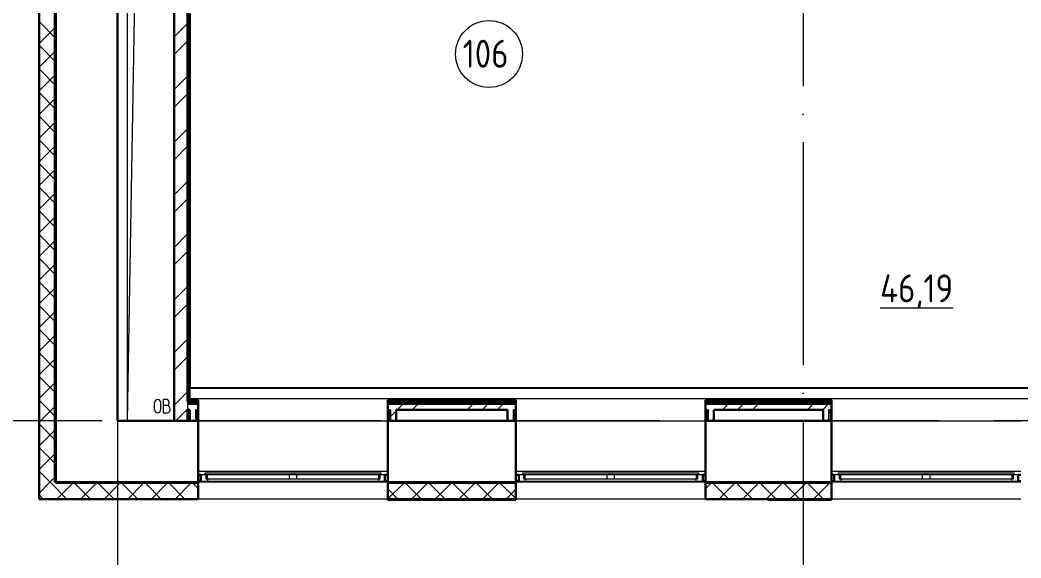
# Model space of a CAD drawing. Header units: millimetres. Extents: x -88595 to 880822, y -1054509 to -148035.
# Drawn here: x 145590 to 154568, y -284080 to -279259 of the extents above; entities that cross this region are included whole.
import ezdxf

# ---------------------------------------------------------------- set-up
doc = ezdxf.new("R2010")
doc.units = ezdxf.units.MM
doc.linetypes.add('ADSK_Линия сетки', pattern=[25, 20, -2.5, 0, -2.5])
for name, color, linetype, lineweight in [('_ Окна', 7, 'Continuous', 30), ('Марки помещений', 7, 'Continuous', 20), ('Оборудование', 7, 'Continuous', 18), ('Ограждение', 7, 'Continuous', 9), ('Окна', 7, 'Continuous', 9), ('Оси', 7, 'Continuous', 9), ('Перекрытие', 7, 'Continuous', 18), ('Стены внутренние', 7, 'Continuous', 18), ('Стены наружные', 7, 'Continuous', 18), ('Стены штриховка', 7, 'Continuous', 9)]:
    doc.layers.add(name, color=color, linetype=linetype, lineweight=lineweight)
doc.styles.add('GOST Common_3', font='GOST_Common.ttf', dxfattribs={"width": 0.9, "height": 2.5})
pattern_1 = [(180, (215928.69, 665702.34), (-1e-14, -100), [])]

# ---------------------------------------------------------------- blocks, each defined once
blk = doc.blocks.new('1 этаж')
at = {"layer": 'Стены наружные', "lineweight": 9}
h = blk.add_hatch(dxfattribs=at)
h.set_pattern_fill('FP_41', color=256, style=0, pattern_type=2)
h.set_pattern_definition(pattern_1)
h.paths.add_polyline_path([(182042.7, 644902.6), (183317.7, 644902.6), (183317.7, 644912.6), (182042.7, 644912.6)])
h.paths.add_polyline_path([(250165.9, 644902.6), (250742.7, 644902.6), (250742.7, 644912.6), (249457.7, 644912.6), (249457.7, 644902.6)])
h.paths.add_polyline_path([(185017.7, 644902.6), (186167.7, 644902.6), (186167.7, 644912.6), (185017.7, 644912.6)])
h.paths.add_polyline_path([(247295.7, 644902.6), (247757.7, 644902.6), (247757.7, 644912.6), (246657.7, 644912.6), (246657.7, 644902.6)])
h.paths.add_polyline_path([(187867.7, 644902.6), (188997.7, 644902.6), (188997.7, 644912.6), (187867.7, 644912.6)])
h.paths.add_polyline_path([(244425.5, 644902.6), (244957.7, 644902.6), (244957.7, 644912.6), (243882.7, 644912.6), (243882.7, 644902.6)])
h.paths.add_polyline_path([(190697.7, 644902.6), (191807.7, 644902.6), (191807.7, 644912.6), (190697.7, 644912.6)])
h.paths.add_polyline_path([(242182.7, 644902.6), (242182.7, 644912.6), (241087.7, 644912.6), (241087.7, 644902.6), (241555.3, 644902.6)])
h.paths.add_polyline_path([(193507.7, 644902.6), (194597.7, 644902.6), (194597.7, 644912.6), (193507.7, 644912.6)])
h.paths.add_polyline_path([(239387.7, 644902.6), (239387.7, 644912.6), (238282.7, 644912.6), (238282.7, 644902.6), (238685.1, 644902.6)])
h.paths.add_polyline_path([(196297.7, 644902.6), (197427.7, 644902.6), (197427.7, 644912.6), (196297.7, 644912.6)])
h.paths.add_polyline_path([(236532.5, 644902.6), (236582.7, 644902.6), (236582.7, 644912.6), (235502.7, 644912.6), (235502.7, 644902.6), (235814.9, 644902.6)])
h.paths.add_polyline_path([(199127.7, 644902.6), (200247.7, 644902.6), (200247.7, 644912.6), (199127.7, 644912.6)])
h.paths.add_polyline_path([(233802.7, 644902.6), (233802.7, 644912.6), (232727.7, 644912.6), (232727.7, 644902.6), (233662.3, 644902.6)])
h.paths.add_polyline_path([(201947.7, 644902.6), (203017.7, 644902.6), (203017.7, 644912.6), (201947.7, 644912.6)])
h.paths.add_polyline_path([(230792.1, 644902.6), (231027.7, 644902.6), (231027.7, 644912.6), (229927.7, 644912.6), (229927.7, 644902.6), (230074.5, 644902.6)])
h.paths.add_polyline_path([(204717.7, 644902.6), (205817.7, 644902.6), (205817.7, 644912.6), (204717.7, 644912.6)])
h.paths.add_polyline_path([(228227.7, 644902.6), (228227.7, 644912.6), (227127.7, 644912.6), (227127.7, 644902.6), (227921.9, 644902.6)])
h.paths.add_polyline_path([(207517.7, 644902.6), (208647.7, 644902.6), (208647.7, 644912.6), (207517.7, 644912.6)])
h.paths.add_polyline_path([(225427.7, 644902.6), (225427.7, 644912.6), (224347.7, 644912.6), (224347.7, 644902.6), (225051.7, 644902.6)])
h.paths.add_polyline_path([(222181.5, 644902.6), (222647.7, 644902.6), (222647.7, 644912.6), (221547.7, 644912.6), (221547.7, 644902.6), (221549.7, 644902.6)])
h.paths.add_polyline_path([(210347.7, 644902.6), (211457.7, 644902.6), (211457.7, 644912.6), (210347.7, 644912.6)])
h.paths.add_polyline_path([(219845.7, 644902.6), (219847.7, 644902.6), (219847.7, 644912.6), (218807.7, 644912.6), (218808.7, 644902.6), (219670.1, 644902.6)])
h.paths.add_polyline_path([(213157.7, 644902.6), (214267.7, 644902.6), (214267.7, 644912.6), (213157.7, 644912.6)])
h.paths.add_polyline_path([(217107.7, 644902.6), (217107.7, 644912.6), (215967.7, 644912.6), (215968.7, 644902.6), (216957.7, 644902.6)])
h = blk.add_hatch(dxfattribs=at)
h.set_pattern_fill('FP_42', color=256, style=0, pattern_type=2)
h.set_pattern_definition(pattern_1)
h.paths.add_polyline_path([(182042.7, 644902.6), (183317.7, 644902.6), (183317.7, 644912.6), (182042.7, 644912.6)])
h.paths.add_polyline_path([(250166.6, 644902.6), (250742.7, 644902.6), (250742.7, 644912.6), (249457.7, 644912.6), (249457.7, 644902.6)])
h.paths.add_polyline_path([(185017.7, 644902.6), (186167.7, 644902.6), (186167.7, 644912.6), (185017.7, 644912.6)])
h.paths.add_polyline_path([(247296.4, 644902.6), (247757.7, 644902.6), (247757.7, 644912.6), (246657.7, 644912.6), (246657.7, 644902.6)])
h.paths.add_polyline_path([(187867.7, 644902.6), (188997.7, 644902.6), (188997.7, 644912.6), (187867.7, 644912.6)])
h.paths.add_polyline_path([(244426.2, 644902.6), (244957.7, 644902.6), (244957.7, 644912.6), (243882.7, 644912.6), (243882.7, 644902.6)])
h.paths.add_polyline_path([(190697.7, 644902.6), (191807.7, 644902.6), (191807.7, 644912.6), (190697.7, 644912.6)])
h.paths.add_polyline_path([(242182.7, 644902.6), (242182.7, 644912.6), (241087.7, 644912.6), (241087.7, 644902.6), (241556, 644902.6)])
h.paths.add_polyline_path([(193507.7, 644902.6), (194597.7, 644902.6), (194597.7, 644912.6), (193507.7, 644912.6)])
h.paths.add_polyline_path([(239387.7, 644902.6), (239387.7, 644912.6), (238282.7, 644912.6), (238282.7, 644902.6), (238685.8, 644902.6)])
h.paths.add_polyline_path([(196297.7, 644902.6), (197427.7, 644902.6), (197427.7, 644912.6), (196297.7, 644912.6)])
h.paths.add_polyline_path([(236533.1, 644902.6), (236582.7, 644902.6), (236582.7, 644912.6), (235502.7, 644912.6), (235502.7, 644902.6), (235815.6, 644902.6)])
h.paths.add_polyline_path([(199127.7, 644902.6), (200247.7, 644902.6), (200247.7, 644912.6), (199127.7, 644912.6)])
h.paths.add_polyline_path([(233802.7, 644902.6), (233802.7, 644912.6), (232727.7, 644912.6), (232727.7, 644902.6), (233662.9, 644902.6)])
h.paths.add_polyline_path([(201947.7, 644902.6), (203017.7, 644902.6), (203017.7, 644912.6), (201947.7, 644912.6)])
h.paths.add_polyline_path([(230792.7, 644902.6), (231027.7, 644902.6), (231027.7, 644912.6), (229927.7, 644912.6), (229927.7, 644902.6), (230075.2, 644902.6)])
h.paths.add_polyline_path([(204717.7, 644902.6), (205817.7, 644902.6), (205817.7, 644912.6), (204717.7, 644912.6)])
h.paths.add_polyline_path([(228227.7, 644902.6), (228227.7, 644912.6), (227127.7, 644912.6), (227127.7, 644902.6), (227922.5, 644902.6)])
h.paths.add_polyline_path([(207517.7, 644902.6), (208647.7, 644902.6), (208647.7, 644912.6), (207517.7, 644912.6)])
h.paths.add_polyline_path([(225427.7, 644902.6), (225427.7, 644912.6), (224347.7, 644912.6), (224347.7, 644902.6), (225052.3, 644902.6)])
h.paths.add_polyline_path([(222182.1, 644902.6), (222647.7, 644902.6), (222647.7, 644912.6), (221547.7, 644912.6), (221547.7, 644902.6), (221549.7, 644902.6)])
h.paths.add_polyline_path([(210347.7, 644902.6), (211457.7, 644902.6), (211457.7, 644912.6), (210347.7, 644912.6)])
h.paths.add_polyline_path([(219845.7, 644902.6), (219847.7, 644902.6), (219847.7, 644912.6), (218807.7, 644912.6), (218808.7, 644902.6), (219670.6, 644902.6)])
h.paths.add_polyline_path([(213157.7, 644902.6), (214267.7, 644902.6), (214267.7, 644912.6), (213157.7, 644912.6)])
h.paths.add_polyline_path([(217107.7, 644902.6), (217107.7, 644912.6), (215967.7, 644912.6), (215968.7, 644902.6), (216957.7, 644902.6)])
h = blk.add_hatch(dxfattribs=at)
h.set_pattern_fill('FP_42', color=256, style=0, pattern_type=2)
h.set_pattern_definition([(180, (215928.69, 665702.34), (-1e-14, -100), [])])
h.paths.add_polyline_path([(182042.7, 644902.6), (183317.7, 644902.6), (183317.7, 644912.6), (182042.7, 644912.6)])
h.paths.add_polyline_path([(250166.6, 644902.6), (250742.7, 644902.6), (250742.7, 644912.6), (249457.7, 644912.6), (249457.7, 644902.6)])
h.paths.add_polyline_path([(185017.7, 644902.6), (186167.7, 644902.6), (186167.7, 644912.6), (185017.7, 644912.6)])
h.paths.add_polyline_path([(247296.4, 644902.6), (247757.7, 644902.6), (247757.7, 644912.6), (246657.7, 644912.6), (246657.7, 644902.6)])
h.paths.add_polyline_path([(187867.7, 644902.6), (188997.7, 644902.6), (188997.7, 644912.6), (187867.7, 644912.6)])
h.paths.add_polyline_path([(244426.2, 644902.6), (244957.7, 644902.6), (244957.7, 644912.6), (243882.7, 644912.6), (243882.7, 644902.6)])
h.paths.add_polyline_path([(190697.7, 644902.6), (191807.7, 644902.6), (191807.7, 644912.6), (190697.7, 644912.6)])
h.paths.add_polyline_path([(242182.7, 644902.6), (242182.7, 644912.6), (241087.7, 644912.6), (241087.7, 644902.6), (241556, 644902.6)])
h.paths.add_polyline_path([(193507.7, 644902.6), (194597.7, 644902.6), (194597.7, 644912.6), (193507.7, 644912.6)])
h.paths.add_polyline_path([(239387.7, 644902.6), (239387.7, 644912.6), (238282.7, 644912.6), (238282.7, 644902.6), (238685.8, 644902.6)])
h.paths.add_polyline_path([(196297.7, 644902.6), (197427.7, 644902.6), (197427.7, 644912.6), (196297.7, 644912.6)])
h.paths.add_polyline_path([(236533.1, 644902.6), (236582.7, 644902.6), (236582.7, 644912.6), (235502.7, 644912.6), (235502.7, 644902.6), (235815.6, 644902.6)])
h.paths.add_polyline_path([(199127.7, 644902.6), (200247.7, 644902.6), (200247.7, 644912.6), (199127.7, 644912.6)])
h.paths.add_polyline_path([(233802.7, 644902.6), (233802.7, 644912.6), (232727.7, 644912.6), (232727.7, 644902.6), (233662.9, 644902.6)])
h.paths.add_polyline_path([(201947.7, 644902.6), (203017.7, 644902.6), (203017.7, 644912.6), (201947.7, 644912.6)])
h.paths.add_polyline_path([(230792.7, 644902.6), (231027.7, 644902.6), (231027.7, 644912.6), (229927.7, 644912.6), (229927.7, 644902.6), (230075.2, 644902.6)])
h.paths.add_polyline_path([(204717.7, 644902.6), (205817.7, 644902.6), (205817.7, 644912.6), (204717.7, 644912.6)])
h.paths.add_polyline_path([(228227.7, 644902.6), (228227.7, 644912.6), (227127.7, 644912.6), (227127.7, 644902.6), (227922.5, 644902.6)])
h.paths.add_polyline_path([(207517.7, 644902.6), (208647.7, 644902.6), (208647.7, 644912.6), (207517.7, 644912.6)])
h.paths.add_polyline_path([(225427.7, 644902.6), (225427.7, 644912.6), (224347.7, 644912.6), (224347.7, 644902.6), (225052.3, 644902.6)])
h.paths.add_polyline_path([(222182.1, 644902.6), (222647.7, 644902.6), (222647.7, 644912.6), (221547.7, 644912.6), (221547.7, 644902.6), (221549.7, 644902.6)])
h.paths.add_polyline_path([(210347.7, 644902.6), (211457.7, 644902.6), (211457.7, 644912.6), (210347.7, 644912.6)])
h.paths.add_polyline_path([(219845.7, 644902.6), (219847.7, 644902.6), (219847.7, 644912.6), (218807.7, 644912.6), (218808.7, 644902.6), (219670.6, 644902.6)])
h.paths.add_polyline_path([(213157.7, 644902.6), (214267.7, 644902.6), (214267.7, 644912.6), (213157.7, 644912.6)])
h.paths.add_polyline_path([(217107.7, 644902.6), (217107.7, 644912.6), (215967.7, 644912.6), (215968.7, 644902.6), (216957.7, 644902.6)])
at = {"lineweight": 18}
for p, q in [((182682.7, 645462.6), (182682.7, 651097.6)), ((182682.7, 645462.6), (182781, 651002.8)), ((183032.6, 645655.1), (183002.6, 645655.1)), ((183002.6, 645655.1), (183002.6, 645535.1)), ((182925, 645563.8), (182925, 645626.4)), ((182982.4, 645563.8), (182982.4, 645626.4)), ((183035.9, 645601.7), (183002.6, 645601.7)), ((183055.9, 645621.7), (183055.9, 645631.7)), ((183065.9, 645561.7), (183065.9, 645571.7)), ((183002.6, 645535.1), (183039.3, 645535.1))]:
    blk.add_line(p, q, dxfattribs=at)
for centre, radius, start, end in [((182953.7, 645626.4), 28.7, 0, 180), ((183032.6, 645631.7), 23.3, 0, 90), ((182953.7, 645563.8), 28.7, 180, 0), ((183035.9, 645621.7), 20, 270, 0), ((183035.9, 645571.7), 30, 0, 90), ((183039.3, 645561.7), 26.7, 270, 0)]:
    blk.add_arc(centre, radius, start, end, dxfattribs=at)
at = {"layer": '_ Окна'}
for p, q in [((183342.7, 644980.6), (183317.7, 644980.6)), ((183317.7, 644922.6), (183342.7, 644922.6)), ((183342.7, 644922.6), (183342.7, 644980.6)), ((185017.7, 644980.6), (184992.7, 644980.6)), ((184992.7, 644980.6), (184992.7, 644922.6)), ((184992.7, 644922.6), (185017.7, 644922.6)), ((186192.7, 644980.6), (186167.7, 644980.6)), ((186167.7, 644922.6), (186192.7, 644922.6)), ((186192.7, 644922.6), (186192.7, 644980.6)), ((187867.7, 644980.6), (187842.7, 644980.6)), ((187842.7, 644980.6), (187842.7, 644922.6)), ((187842.7, 644922.6), (187867.7, 644922.6)), ((189022.7, 644980.6), (188997.7, 644980.6)), ((188997.7, 644922.6), (189022.7, 644922.6)), ((189022.7, 644922.6), (189022.7, 644980.6)), ((190697.7, 644980.6), (190672.7, 644980.6)), ((190672.7, 644980.6), (190672.7, 644922.6)), ((190672.7, 644922.6), (190697.7, 644922.6))]:
    blk.add_line(p, q, dxfattribs=at)
at = {"layer": '_ Окна', "lineweight": 18}
for p, q in [((183380.7, 644980.6), (183342.7, 644980.6)), ((183342.7, 644980.6), (183342.7, 644922.6)), ((183342.7, 644922.6), (183402.2, 644922.6)), ((183388.7, 644939.6), (183388.7, 644980.6)), ((183400.7, 644939.6), (183388.7, 644939.6)), ((183402.2, 644922.6), (183406.7, 644939.6)), ((184928.7, 644939.6), (184933.3, 644922.6)), ((184933.3, 644922.6), (184992.7, 644922.6)), ((184946.7, 644939.6), (184934.7, 644939.6)), ((184946.7, 644980.6), (184946.7, 644939.6)), ((184992.7, 644980.6), (184954.7, 644980.6)), ((184992.7, 644922.6), (184992.7, 644980.6)), ((186230.7, 644980.6), (186192.7, 644980.6)), ((186192.7, 644980.6), (186192.7, 644922.6)), ((186192.7, 644922.6), (186252.2, 644922.6)), ((186238.7, 644939.6), (186238.7, 644980.6)), ((186250.7, 644939.6), (186238.7, 644939.6)), ((186252.2, 644922.6), (186256.7, 644939.6)), ((187778.7, 644939.6), (187783.3, 644922.6)), ((187783.3, 644922.6), (187842.7, 644922.6)), ((187796.7, 644939.6), (187784.7, 644939.6)), ((187796.7, 644980.6), (187796.7, 644939.6)), ((187842.7, 644980.6), (187804.7, 644980.6)), ((187842.7, 644922.6), (187842.7, 644980.6)), ((189060.7, 644980.6), (189022.7, 644980.6)), ((189022.7, 644980.6), (189022.7, 644922.6)), ((189022.7, 644922.6), (189082.2, 644922.6)), ((189068.7, 644939.6), (189068.7, 644980.6)), ((189080.7, 644939.6), (189068.7, 644939.6)), ((189082.2, 644922.6), (189086.7, 644939.6)), ((190608.7, 644939.6), (190613.3, 644922.6)), ((190613.3, 644922.6), (190672.7, 644922.6)), ((190626.7, 644939.6), (190614.7, 644939.6)), ((190626.7, 644980.6), (190626.7, 644939.6)), ((190672.7, 644980.6), (190634.7, 644980.6)), ((190672.7, 644922.6), (190672.7, 644980.6))]:
    blk.add_line(p, q, dxfattribs=at)
at = {"layer": 'Марки помещений'}
blk.add_circle((185926, 648751.1), 300, dxfattribs=at)
at = {"layer": 'Ограждение'}
for p, q in [((183245.7, 651387.7), (183245.7, 645762.6)), ((183245.7, 645762.6), (183240.7, 645757.6)), ((191022.7, 645752.6), (183240.7, 645752.6)), ((183245.7, 645762.6), (191017.7, 645762.6)), ((183240.7, 645662.6), (191022.7, 645662.6)), ((183317.7, 645647.6), (183317.7, 645662.6)), ((183317.7, 645662.6), (185017.7, 645662.6)), ((185017.7, 645662.6), (185017.7, 645647.6)), ((186167.7, 645647.6), (186167.7, 645662.6)), ((186167.7, 645662.6), (187867.7, 645662.6)), ((187867.7, 645662.6), (187867.7, 645647.6)), ((188997.7, 645647.6), (188997.7, 645662.6)), ((188997.7, 645662.6), (190697.7, 645662.6)), ((183235.7, 645462.6), (183235.7, 645562.6)), ((183317.7, 645462.6), (185017.7, 645462.6)), ((186167.7, 645462.6), (187867.7, 645462.6)), ((188997.7, 645462.6), (190697.7, 645462.6)), ((183317.7, 645012.6), (185017.7, 645012.6)), ((186167.7, 645012.6), (187867.7, 645012.6)), ((188997.7, 645012.6), (190697.7, 645012.6))]:
    blk.add_line(p, q, dxfattribs=at)
at = {"layer": 'Окна'}
for p, q in [((183380.7, 644997.6), (184152.7, 644997.6)), ((183380.7, 644980.6), (183380.7, 644997.6)), ((184152.7, 644980.6), (183380.7, 644980.6)), ((183400.7, 644939.6), (183400.7, 644980.6)), ((184132.7, 644939.6), (183400.7, 644939.6)), ((183402.2, 644922.6), (184933.3, 644922.6)), ((184132.7, 644980.6), (184132.7, 644939.6)), ((184202.7, 644939.6), (184132.7, 644939.6)), ((184152.7, 644997.6), (184182.7, 644997.6)), ((184152.7, 644997.6), (184152.7, 644980.6)), ((184182.7, 644980.6), (184152.7, 644980.6)), ((184182.7, 644997.6), (184954.7, 644997.6)), ((184182.7, 644980.6), (184182.7, 644997.6)), ((184954.7, 644980.6), (184182.7, 644980.6)), ((184202.7, 644939.6), (184202.7, 644980.6)), ((184934.7, 644939.6), (184202.7, 644939.6)), ((184934.7, 644980.6), (184934.7, 644939.6)), ((184954.7, 644997.6), (184954.7, 644980.6)), ((186230.7, 644997.6), (187002.7, 644997.6)), ((186230.7, 644980.6), (186230.7, 644997.6)), ((187002.7, 644980.6), (186230.7, 644980.6)), ((186250.7, 644939.6), (186250.7, 644980.6)), ((186982.7, 644939.6), (186250.7, 644939.6)), ((186252.2, 644922.6), (187783.3, 644922.6)), ((186982.7, 644980.6), (186982.7, 644939.6)), ((187052.7, 644939.6), (186982.7, 644939.6)), ((187002.7, 644997.6), (187032.7, 644997.6)), ((187002.7, 644997.6), (187002.7, 644980.6)), ((187032.7, 644980.6), (187002.7, 644980.6)), ((187032.7, 644997.6), (187804.7, 644997.6)), ((187032.7, 644980.6), (187032.7, 644997.6)), ((187804.7, 644980.6), (187032.7, 644980.6)), ((187052.7, 644939.6), (187052.7, 644980.6)), ((187784.7, 644939.6), (187052.7, 644939.6)), ((187784.7, 644980.6), (187784.7, 644939.6)), ((187804.7, 644997.6), (187804.7, 644980.6)), ((189060.7, 644997.6), (189832.7, 644997.6)), ((189060.7, 644980.6), (189060.7, 644997.6)), ((189832.7, 644980.6), (189060.7, 644980.6)), ((189080.7, 644939.6), (189080.7, 644980.6)), ((189812.7, 644939.6), (189080.7, 644939.6)), ((189082.2, 644922.6), (190613.3, 644922.6)), ((189812.7, 644980.6), (189812.7, 644939.6)), ((189882.7, 644939.6), (189812.7, 644939.6)), ((189832.7, 644997.6), (189862.7, 644997.6)), ((189832.7, 644997.6), (189832.7, 644980.6)), ((189862.7, 644980.6), (189832.7, 644980.6)), ((189862.7, 644997.6), (190634.7, 644997.6)), ((189862.7, 644980.6), (189862.7, 644997.6)), ((190634.7, 644980.6), (189862.7, 644980.6)), ((189882.7, 644939.6), (189882.7, 644980.6)), ((190614.7, 644939.6), (189882.7, 644939.6)), ((190614.7, 644980.6), (190614.7, 644939.6)), ((190634.7, 644997.6), (190634.7, 644980.6))]:
    blk.add_line(p, q, dxfattribs=at)
at = {"layer": 'Оси', "linetype": 'ADSK_Линия сетки', "ltscale": 100}
for p, q in [((182592.7, 662962.6), (182592.7, 631836.5)), ((188742.7, 662962.6), (188742.7, 631836.5)), ((252460, 645462.6), (175520.4, 645462.6))]:
    blk.add_line(p, q, dxfattribs=at)
at = {"layer": 'Перекрытие', "color": 49, "ltscale": 100, "true_color": 0x464646}
blk.add_line((182682.7, 645462.6), (182682.7, 651097.6), dxfattribs=at)
at = {"layer": 'Стены внутренние', "lineweight": 30}
for p, q in [((181890.7, 652172.6), (181890.7, 644760.6)), ((182592.7, 645462.6), (182592.7, 651097.6)), ((183100.7, 645462.6), (182592.7, 645462.6)), ((183242.7, 645462.6), (183220.7, 645462.6)), ((183317.7, 644912.6), (183317.7, 645462.6)), ((185017.7, 645462.6), (185017.7, 644912.6)), ((186092.7, 645462.6), (185092.7, 645462.6)), ((186167.7, 644912.6), (186167.7, 645462.6)), ((187867.7, 645462.6), (187867.7, 644912.6)), ((188922.7, 645462.6), (187942.7, 645462.6)), ((188997.7, 644912.6), (188997.7, 645462.6)), ((182042.7, 644912.6), (183317.7, 644912.6)), ((183317.7, 644760.6), (183317.7, 644902.6)), ((185017.7, 644912.6), (186167.7, 644912.6)), ((185017.7, 644902.6), (185017.7, 644760.6)), ((186167.7, 644760.6), (186167.7, 644902.6)), ((187867.7, 644912.6), (188997.7, 644912.6)), ((187867.7, 644902.6), (187867.7, 644760.6)), ((188997.7, 644760.6), (188997.7, 644902.6)), ((181890.7, 644760.6), (183317.7, 644760.6)), ((185017.7, 644760.6), (186167.7, 644760.6)), ((187867.7, 644760.6), (188997.7, 644760.6))]:
    blk.add_line(p, q, dxfattribs=at)
at = {"layer": 'Стены внутренние'}
for p, q in [((182042.7, 652172.6), (182042.7, 644912.6)), ((185017.7, 644912.6), (183317.7, 644912.6)), ((187867.7, 644912.6), (186167.7, 644912.6)), ((190697.7, 644912.6), (188997.7, 644912.6)), ((185017.7, 644760.6), (183317.7, 644760.6)), ((187867.7, 644760.6), (186167.7, 644760.6)), ((190697.7, 644760.6), (188997.7, 644760.6))]:
    blk.add_line(p, q, dxfattribs=at)
at = {"layer": 'Стены внутренние', "linetype": 'Continuous', "lineweight": 9}
for p, q in [((181892.7, 648972.3), (181890.7, 648975.8)), ((182042.7, 648888.8), (181892.7, 649038.8)), ((181892.7, 648849.1), (182042.7, 648999.1)), ((181892.7, 648938.3), (181892.7, 648938.3)), ((182042.7, 648676.6), (181892.7, 648826.6)), ((181892.7, 648636.9), (182042.7, 648786.9)), ((181892.7, 648735.1), (181892.7, 648735.1)), ((182042.7, 648464.5), (181892.7, 648614.5)), ((181892.7, 648424.8), (182042.7, 648574.8)), ((181892.7, 648430.3), (181892.7, 648430.3)), ((182042.7, 648252.4), (181892.7, 648402.4)), ((181892.7, 648212.7), (182042.7, 648362.7)), ((182042.7, 648040.2), (181892.7, 648190.2)), ((181892.7, 648000.5), (182042.7, 648150.5)), ((182042.7, 647828.1), (181892.7, 647978.1)), ((181892.7, 647788.4), (182042.7, 647938.4)), ((181892.7, 647820.7), (181892.7, 647820.7)), ((182042.7, 647616), (181892.7, 647766)), ((181892.7, 647576.3), (182042.7, 647726.3)), ((181892.7, 647617.5), (181892.7, 647617.5)), ((182042.7, 647403.8), (181892.7, 647553.8)), ((181892.7, 647364.1), (182042.7, 647514.1)), ((182042.7, 647191.7), (181892.7, 647341.7)), ((181892.7, 647312.7), (181892.7, 647312.7)), ((181892.7, 647152), (182042.7, 647302)), ((181892.7, 647089.1), (181892.3, 647088.4)), ((182042.7, 646979.6), (181892.7, 647129.6)), ((181892.7, 646939.9), (182042.7, 647089.9)), ((182042.7, 646767.4), (181892.7, 646917.4)), ((181892.7, 646727.7), (182042.7, 646877.7)), ((181892.7, 646737.1), (181890.7, 646740.6)), ((182042.7, 646555.3), (181892.7, 646705.3)), ((181892.7, 646703.1), (181892.7, 646703.1)), ((181892.7, 646515.6), (182042.7, 646665.6)), ((181892.7, 646499.9), (181892.7, 646499.9)), ((182042.7, 646343.2), (181892.7, 646493.2)), ((181892.7, 646303.5), (182042.7, 646453.5)), ((182042.7, 646131), (181892.7, 646281)), ((181892.7, 646091.3), (182042.7, 646241.3)), ((181892.7, 646195.1), (181892.7, 646195.1)), ((182042.7, 645918.9), (181892.7, 646068.9)), ((181892.7, 645879.2), (182042.7, 646029.2)), ((182042.7, 645706.8), (181892.7, 645856.8)), ((181892.7, 645667.1), (182042.7, 645817.1)), ((182042.7, 645494.6), (181892.7, 645644.6)), ((181892.7, 645454.9), (182042.7, 645604.9)), ((181892.7, 645585.5), (181892.7, 645585.5)), ((182042.7, 645282.5), (181892.7, 645432.5)), ((181892.7, 645242.8), (182042.7, 645392.8)), ((181892.7, 645382.3), (181892.7, 645382.3)), ((182042.7, 645070.4), (181892.7, 645220.4)), ((181892.7, 645030.7), (182042.7, 645180.7)), ((181892.7, 645077.5), (181892.7, 645077.5)), ((181988.4, 644912.6), (181892.7, 645008.2)), ((181986.8, 644912.6), (182042.7, 644968.5)), ((181892.7, 644818.5), (181986.8, 644912.6)), ((182138.4, 644762.6), (181988.4, 644912.6)), ((182048.9, 644762.6), (182188.9, 644902.6)), ((182350.5, 644762.6), (182210.5, 644902.6)), ((182261, 644762.6), (182401, 644902.6)), ((182562.6, 644762.6), (182422.6, 644902.6)), ((182473.2, 644762.6), (182613.2, 644902.6)), ((182774.8, 644762.6), (182634.8, 644902.6)), ((182685.3, 644762.6), (182825.3, 644902.6)), ((182986.9, 644762.6), (182846.9, 644902.6)), ((182897.4, 644762.6), (183037.4, 644902.6)), ((183199, 644762.6), (183059, 644902.6)), ((183109.6, 644762.6), (183249.6, 644902.6)), ((183317.7, 644856), (183271.1, 644902.6)), ((185108.2, 644762.6), (185017.7, 644853.1)), ((185019.7, 644763.6), (185158.8, 644902.6)), ((185320.3, 644762.6), (185180.3, 644902.6)), ((185230.9, 644762.6), (185370.9, 644902.6)), ((185532.5, 644762.6), (185392.5, 644902.6)), ((185443, 644762.6), (185583, 644902.6)), ((185744.6, 644762.6), (185604.6, 644902.6)), ((185655.1, 644762.6), (185795.1, 644902.6)), ((185956.7, 644762.6), (185816.7, 644902.6)), ((185867.3, 644762.6), (186007.3, 644902.6)), ((186165.7, 644765.8), (186028.9, 644902.6)), ((186079.4, 644762.6), (186167.7, 644850.9)), ((187867.7, 644853.8), (187916.5, 644902.6)), ((188078.1, 644762.6), (187938.1, 644902.6)), ((187988.6, 644762.6), (188128.6, 644902.6)), ((188290.2, 644762.6), (188150.2, 644902.6)), ((188200.7, 644762.6), (188340.7, 644902.6)), ((188502.3, 644762.6), (188362.3, 644902.6)), ((188412.9, 644762.6), (188552.9, 644902.6)), ((188714.4, 644762.6), (188574.4, 644902.6)), ((188625, 644762.6), (188765, 644902.6)), ((188926.6, 644762.6), (188786.6, 644902.6)), ((188837.1, 644762.6), (188977.1, 644902.6)), ((181926.2, 644762.6), (181892.7, 644796.1)), ((182095.3, 644760.6), (182094.6, 644761.9)), ((183130.5, 644762.6), (183129.3, 644760.6)), ((185614.6, 644761.1), (185613.7, 644762.6)), ((185946.1, 644762.6), (185944.9, 644760.6)), ((185966.8, 644760.6), (185965.7, 644762.6)), ((186165.7, 644772.7), (186167.7, 644772.7))]:
    blk.add_line(p, q, dxfattribs=at)
at = {"layer": 'Стены наружные', "lineweight": 30}
for p, q in [((182032.7, 652172.6), (182032.7, 644912.6)), ((183235.7, 651402.6), (183235.7, 645642.6)), ((183240.7, 645647.6), (183240.7, 651402.6)), ((183220.7, 651236.6), (183220.7, 645637.6)), ((183100.7, 651097.6), (183100.7, 645462.6)), ((183220.7, 645637.6), (183235.7, 645637.6)), ((183317.7, 645647.6), (183240.7, 645647.6)), ((183317.7, 645462.6), (183317.7, 645647.6)), ((185017.7, 645647.6), (185017.7, 645462.6)), ((186167.7, 645647.6), (185017.7, 645647.6)), ((186167.7, 645462.6), (186167.7, 645647.6)), ((187867.7, 645647.6), (187867.7, 645462.6)), ((188997.7, 645647.6), (187867.7, 645647.6)), ((188997.7, 645462.6), (188997.7, 645647.6)), ((183220.7, 645462.6), (183220.7, 645562.6)), ((183220.7, 645562.6), (183242.7, 645562.6)), ((183242.7, 645562.6), (183242.7, 645462.6)), ((185092.7, 645562.6), (186092.7, 645562.6)), ((185092.7, 645462.6), (185092.7, 645562.6)), ((186092.7, 645562.6), (186092.7, 645462.6)), ((187942.7, 645562.6), (188922.7, 645562.6)), ((187942.7, 645462.6), (187942.7, 645562.6)), ((188922.7, 645562.6), (188922.7, 645462.6)), ((183100.7, 645462.6), (183220.7, 645462.6)), ((183242.7, 645462.6), (183317.7, 645462.6)), ((185017.7, 645462.6), (185092.7, 645462.6)), ((186092.7, 645462.6), (186167.7, 645462.6)), ((187867.7, 645462.6), (187942.7, 645462.6)), ((188922.7, 645462.6), (188997.7, 645462.6)), ((183317.7, 644902.6), (183317.7, 644912.6)), ((185017.7, 644912.6), (185017.7, 644902.6)), ((186167.7, 644902.6), (186167.7, 644912.6)), ((187867.7, 644912.6), (187867.7, 644902.6)), ((188997.7, 644902.6), (188997.7, 644912.6)), ((186167.7, 644760.6), (185017.7, 644760.6)), ((185017.7, 644760.6), (185017.7, 644755.6)), ((185017.7, 644755.6), (186167.7, 644755.6)), ((186167.7, 644755.6), (186167.7, 644760.6)), ((188997.7, 644760.6), (188432.7, 644760.6)), ((188432.7, 644760.6), (188432.7, 644755.6)), ((188432.7, 644755.6), (188997.7, 644755.6)), ((188997.7, 644755.6), (188997.7, 644760.6))]:
    blk.add_line(p, q, dxfattribs=at)
at = {"layer": 'Стены наружные', "linetype": 'Continuous', "lineweight": 9}
for p, q in [((182042.7, 649002.3), (182032.7, 649002.3)), ((183100.7, 648904.1), (183220.7, 649024.1)), ((183235.7, 648990), (183240.7, 648995)), ((182042.7, 648902.3), (182032.7, 648902.3)), ((183100.7, 648747), (183220.7, 648867)), ((183235.7, 648919.3), (183240.7, 648924.3)), ((182042.7, 648802.3), (182032.7, 648802.3)), ((183235.7, 648848.6), (183240.7, 648853.6)), ((183235.7, 648777.8), (183240.7, 648782.8)), ((182042.7, 648702.3), (182032.7, 648702.3)), ((183220.7, 648692.1), (183235.7, 648707.1)), ((183235.7, 648707.1), (183240.7, 648712.1)), ((182042.7, 648602.3), (182032.7, 648602.3)), ((183235.7, 648636.4), (183240.7, 648641.4)), ((183100.7, 648432.7), (183220.7, 648552.7)), ((183235.7, 648565.7), (183240.7, 648570.7)), ((182042.7, 648502.3), (182032.7, 648502.3)), ((183235.7, 648495), (183240.7, 648500)), ((183235.7, 648424.3), (183240.7, 648429.3)), ((182042.7, 648402.3), (182032.7, 648402.3)), ((183100.7, 648275.5), (183220.7, 648395.5)), ((183235.7, 648353.6), (183240.7, 648358.6)), ((182042.7, 648302.3), (182032.7, 648302.3)), ((183220.7, 648267.9), (183235.7, 648282.9)), ((183235.7, 648282.9), (183240.7, 648287.9)), ((182042.7, 648202.3), (182032.7, 648202.3)), ((183235.7, 648212.2), (183240.7, 648217.2)), ((182042.7, 648102.3), (182032.7, 648102.3)), ((183100.7, 647961.2), (183220.7, 648081.2)), ((183235.7, 648141.4), (183240.7, 648146.4)), ((183235.7, 648070.7), (183240.7, 648075.7)), ((182042.7, 648002.3), (182032.7, 648002.3)), ((183235.7, 648000), (183240.7, 648005)), ((182042.7, 647902.3), (182032.7, 647902.3)), ((183100.7, 647804), (183220.7, 647924)), ((183235.7, 647929.3), (183240.7, 647934.3)), ((182042.7, 647802.3), (182032.7, 647802.3)), ((183220.7, 647843.6), (183235.7, 647858.6)), ((183235.7, 647858.6), (183240.7, 647863.6)), ((183235.7, 647787.9), (183240.7, 647792.9)), ((182042.7, 647702.3), (182032.7, 647702.3)), ((183235.7, 647717.2), (183240.7, 647722.2)), ((183100.7, 647489.7), (183220.7, 647609.7)), ((183235.7, 647646.5), (183240.7, 647651.5)), ((182042.7, 647602.3), (182032.7, 647602.3)), ((183235.7, 647575.8), (183240.7, 647580.8)), ((182042.7, 647502.3), (182032.7, 647502.3)), ((183100.7, 647332.6), (183220.7, 647452.6)), ((183220.7, 647419.3), (183235.7, 647434.3)), ((183235.7, 647505), (183240.7, 647510)), ((183235.7, 647434.3), (183240.7, 647439.3)), ((182042.7, 647402.3), (182032.7, 647402.3)), ((183235.7, 647363.6), (183240.7, 647368.6)), ((182042.7, 647302.3), (182032.7, 647302.3)), ((183235.7, 647292.9), (183240.7, 647297.9)), ((182042.7, 647202.3), (182032.7, 647202.3)), ((183235.7, 647222.2), (183240.7, 647227.2)), ((182042.7, 647102.3), (182032.7, 647102.3)), ((183100.7, 647018.3), (183220.7, 647138.3)), ((183235.7, 647151.5), (183240.7, 647156.5)), ((183235.7, 647080.8), (183240.7, 647085.8)), ((182042.7, 647002.3), (182032.7, 647002.3)), ((183100.7, 646861.1), (183220.7, 646981.1)), ((183220.7, 646995.1), (183235.7, 647010.1)), ((183235.7, 647010.1), (183240.7, 647015.1)), ((182042.7, 646902.3), (182032.7, 646902.3)), ((183235.7, 646939.4), (183240.7, 646944.4)), ((182042.7, 646802.3), (182032.7, 646802.3)), ((183235.7, 646868.7), (183240.7, 646873.7)), ((183235.7, 646797.9), (183240.7, 646802.9)), ((183235.7, 646727.2), (183240.7, 646732.2)), ((182042.7, 646702.3), (182032.7, 646702.3)), ((183100.7, 646546.8), (183220.7, 646666.8)), ((183235.7, 646656.5), (183240.7, 646661.5)), ((182042.7, 646602.3), (182032.7, 646602.3)), ((183220.7, 646570.8), (183235.7, 646585.8)), ((183235.7, 646585.8), (183240.7, 646590.8)), ((182042.7, 646502.3), (182032.7, 646502.3)), ((183100.7, 646389.6), (183220.7, 646509.6)), ((183235.7, 646515.1), (183240.7, 646520.1)), ((183235.7, 646444.4), (183240.7, 646449.4)), ((182042.7, 646402.3), (182032.7, 646402.3)), ((183235.7, 646373.7), (183240.7, 646378.7)), ((182042.7, 646302.3), (182032.7, 646302.3)), ((183235.7, 646303), (183240.7, 646308)), ((182042.7, 646202.3), (182032.7, 646202.3)), ((183100.7, 646075.3), (183220.7, 646195.3)), ((183235.7, 646232.3), (183240.7, 646237.3)), ((182042.7, 646102.3), (182032.7, 646102.3)), ((183220.7, 646146.5), (183235.7, 646161.5)), ((183235.7, 646161.5), (183240.7, 646166.5)), ((183235.7, 646090.8), (183240.7, 646095.8)), ((182042.7, 646002.3), (182032.7, 646002.3)), ((183100.7, 645918.2), (183220.7, 646038.2)), ((183235.7, 646020.1), (183240.7, 646025.1)), ((182042.7, 645902.3), (182032.7, 645902.3)), ((183235.7, 645949.4), (183240.7, 645954.4)), ((183235.7, 645878.7), (183240.7, 645883.7)), ((183235.7, 645808), (183240.7, 645813)), ((182042.7, 645802.3), (182032.7, 645802.3)), ((183100.7, 645603.9), (183220.7, 645723.9)), ((183220.7, 645722.3), (183235.7, 645737.3)), ((183235.7, 645737.3), (183240.7, 645742.3)), ((182042.7, 645702.3), (182032.7, 645702.3)), ((183235.7, 645666.6), (183240.7, 645671.6)), ((183282.5, 645642.6), (183287.5, 645647.6)), ((185032.7, 645625.1), (185045.2, 645637.6)), ((185050.2, 645642.6), (185055.2, 645647.6)), ((185120.9, 645642.6), (185125.9, 645647.6)), ((185191.6, 645642.6), (185196.6, 645647.6)), ((185244.9, 645625.1), (185257.4, 645637.6)), ((185257.4, 645637.6), (185262.4, 645642.6)), ((185262.4, 645642.6), (185267.4, 645647.6)), ((185333.1, 645642.6), (185338.1, 645647.6)), ((185403.8, 645642.6), (185408.8, 645647.6)), ((185457, 645625.1), (185469.5, 645637.6)), ((185474.5, 645642.6), (185479.5, 645647.6)), ((185545.2, 645642.6), (185550.2, 645647.6)), ((185615.9, 645642.6), (185620.9, 645647.6)), ((185669.1, 645625.1), (185681.6, 645637.6)), ((185681.6, 645637.6), (185686.6, 645642.6)), ((185686.6, 645642.6), (185691.6, 645647.6)), ((185757.3, 645642.6), (185762.3, 645647.6)), ((185828, 645642.6), (185833, 645647.6)), ((185881.3, 645625.1), (185893.8, 645637.6)), ((185898.8, 645642.6), (185903.8, 645647.6)), ((185969.5, 645642.6), (185974.5, 645647.6)), ((186040.2, 645642.6), (186045.2, 645647.6)), ((186093.4, 645625.1), (186105.9, 645637.6)), ((186105.9, 645637.6), (186110.9, 645642.6)), ((186110.9, 645642.6), (186115.9, 645647.6)), ((187878.7, 645642.6), (187883.7, 645647.6)), ((187949.4, 645642.6), (187954.4, 645647.6)), ((188002.6, 645625.1), (188015.1, 645637.6)), ((188020.1, 645642.6), (188025.1, 645647.6)), ((188090.8, 645642.6), (188095.8, 645647.6)), ((188161.5, 645642.6), (188166.5, 645647.6)), ((188214.7, 645625.1), (188227.2, 645637.6)), ((188227.2, 645637.6), (188232.2, 645642.6)), ((188232.2, 645642.6), (188237.2, 645647.6)), ((188302.9, 645642.6), (188307.9, 645647.6)), ((188373.6, 645642.6), (188378.6, 645647.6)), ((188426.8, 645625.1), (188439.3, 645637.6)), ((188444.3, 645642.6), (188449.3, 645647.6)), ((188515, 645642.6), (188520, 645647.6)), ((188585.8, 645642.6), (188590.8, 645647.6)), ((188639, 645625.1), (188651.5, 645637.6)), ((188651.5, 645637.6), (188656.5, 645642.6)), ((188656.5, 645642.6), (188661.5, 645647.6)), ((188727.2, 645642.6), (188732.2, 645647.6)), ((188797.9, 645642.6), (188802.9, 645647.6)), ((188851.1, 645625.1), (188863.6, 645637.6)), ((188868.6, 645642.6), (188873.6, 645647.6)), ((188939.3, 645642.6), (188944.3, 645647.6)), ((182042.7, 645602.3), (182032.7, 645602.3)), ((183116.6, 645462.6), (183220.7, 645566.7)), ((185020.2, 645612.6), (185032.7, 645625.1)), ((185042.7, 645502.9), (185092.7, 645552.9)), ((185102.5, 645562.6), (185152.5, 645612.6)), ((185232.4, 645612.6), (185244.9, 645625.1)), ((185237.4, 645562.6), (185287.4, 645612.6)), ((185444.5, 645612.6), (185457, 645625.1)), ((185656.6, 645612.6), (185669.1, 645625.1)), ((185730.8, 645562.6), (185780.8, 645612.6)), ((185865.8, 645562.6), (185915.8, 645612.6)), ((185868.8, 645612.6), (185881.3, 645625.1)), ((186000.7, 645562.6), (186050.7, 645612.6)), ((186080.9, 645612.6), (186093.4, 645625.1)), ((187990.1, 645612.6), (188002.6, 645625.1)), ((188020.8, 645562.6), (188070.8, 645612.6)), ((188155.7, 645562.6), (188205.7, 645612.6)), ((188202.2, 645612.6), (188214.7, 645625.1)), ((188290.7, 645562.6), (188340.7, 645612.6)), ((188414.3, 645612.6), (188426.8, 645625.1)), ((188626.5, 645612.6), (188639, 645625.1)), ((188784.1, 645562.6), (188834.1, 645612.6)), ((188838.6, 645612.6), (188851.1, 645625.1)), ((188919.1, 645562.6), (188969.1, 645612.6)), ((188972.7, 645534.6), (188985.2, 645547.1)), ((188985.2, 645547.1), (188997.7, 645559.6)), ((182042.7, 645502.3), (182032.7, 645502.3)), ((186143, 645462.6), (186155.2, 645474.8)), ((186155.2, 645474.8), (186167.7, 645487.3)), ((187867.7, 645490.2), (187880.2, 645502.7)), ((187880.2, 645502.7), (187892.7, 645515.2)), ((187920.8, 645462.6), (187942.7, 645484.5)), ((188954, 645462.6), (188972.7, 645481.3)), ((182042.7, 645402.3), (182032.7, 645402.3)), ((182042.7, 645302.3), (182032.7, 645302.3)), ((182042.7, 645202.3), (182032.7, 645202.3)), ((182042.7, 645102.3), (182032.7, 645102.3)), ((182042.7, 645002.3), (182032.7, 645002.3)), ((185944.9, 644760.6), (185942.1, 644755.6)), ((185969.7, 644755.6), (185966.8, 644760.6)), ((188640.6, 644756.1), (188640.4, 644755.6))]:
    blk.add_line(p, q, dxfattribs=at)
at = {"layer": 'Стены наружные'}
for p, q in [((183228.2, 645477.6), (183235.7, 645477.6)), ((183228.2, 645462.6), (183228.2, 645477.6)), ((182032.7, 644912.6), (182042.7, 644912.6))]:
    blk.add_line(p, q, dxfattribs=at)
at = {"layer": 'Стены штриховка'}
for p, q in [((181892.7, 652170.6), (181892.7, 644760.6)), ((183220.7, 645637.6), (183220.7, 645562.6)), ((183317.7, 645642.6), (183235.7, 645642.6)), ((183235.7, 645637.6), (183317.7, 645637.6)), ((186167.7, 645642.6), (185017.7, 645642.6)), ((185017.7, 645637.6), (186167.7, 645637.6)), ((188997.7, 645642.6), (187867.7, 645642.6)), ((187867.7, 645637.6), (188997.7, 645637.6)), ((183220.7, 645625.1), (183317.7, 645625.1)), ((183220.7, 645612.6), (183317.7, 645612.6)), ((183317.7, 645562.6), (183292.7, 645562.6)), ((183292.7, 645562.6), (183292.7, 645462.6)), ((183305.2, 645562.6), (183305.2, 645462.6)), ((185017.7, 645625.1), (186167.7, 645625.1)), ((185017.7, 645612.6), (186167.7, 645612.6)), ((185042.7, 645562.6), (185017.7, 645562.6)), ((185030.2, 645562.6), (185030.2, 645462.6)), ((185042.7, 645562.6), (185042.7, 645462.6)), ((186167.7, 645562.6), (186142.7, 645562.6)), ((186142.7, 645562.6), (186142.7, 645462.6)), ((186155.2, 645562.6), (186155.2, 645462.6)), ((187867.7, 645625.1), (188997.7, 645625.1)), ((187867.7, 645612.6), (188997.7, 645612.6)), ((187892.7, 645562.6), (187867.7, 645562.6)), ((187880.2, 645562.6), (187880.2, 645462.6)), ((187892.7, 645562.6), (187892.7, 645462.6)), ((188997.7, 645562.6), (188972.7, 645562.6)), ((188972.7, 645562.6), (188972.7, 645462.6)), ((188985.2, 645562.6), (188985.2, 645462.6)), ((182042.7, 644912.6), (182042.7, 644902.6)), ((183317.7, 644902.6), (182042.7, 644902.6)), ((183317.7, 644836.6), (183315.7, 644836.6)), ((183315.7, 644762.6), (183315.7, 644836.6)), ((186167.7, 644902.6), (185017.7, 644902.6)), ((185019.7, 644836.6), (185017.7, 644836.6)), ((185019.7, 644836.6), (185019.7, 644762.6)), ((186167.7, 644836.6), (186165.7, 644836.6)), ((186165.7, 644762.6), (186165.7, 644836.6)), ((188997.7, 644902.6), (187867.7, 644902.6)), ((187869.7, 644836.6), (187867.7, 644836.6)), ((187869.7, 644836.6), (187869.7, 644762.6)), ((188997.7, 644836.6), (188995.7, 644836.6)), ((188995.7, 644762.6), (188995.7, 644836.6)), ((181890.7, 644762.6), (183315.7, 644762.6)), ((185019.7, 644762.6), (186165.7, 644762.6)), ((187869.7, 644762.6), (188995.7, 644762.6))]:
    blk.add_line(p, q, dxfattribs=at)
at = {"layer": 'Марки помещений', "style": 'GOST Common_3', "width": 0.9}
for s, p in [('106', (185691.1, 648628.9)), ('%%U46,19', (189433.9, 646525.7))]:
    blk.add_text(s, height=250, dxfattribs=at).set_placement(p)

msp = doc.modelspace()

# ---------------------------------------------------------------- block references
at = {"layer": 'Оборудование', "color": 5, "true_color": 0x0000ff}
msp.add_blockref('1 этаж', (-36129.5, -928314.5), dxfattribs=at)

doc.saveas('drawing.dxf')
